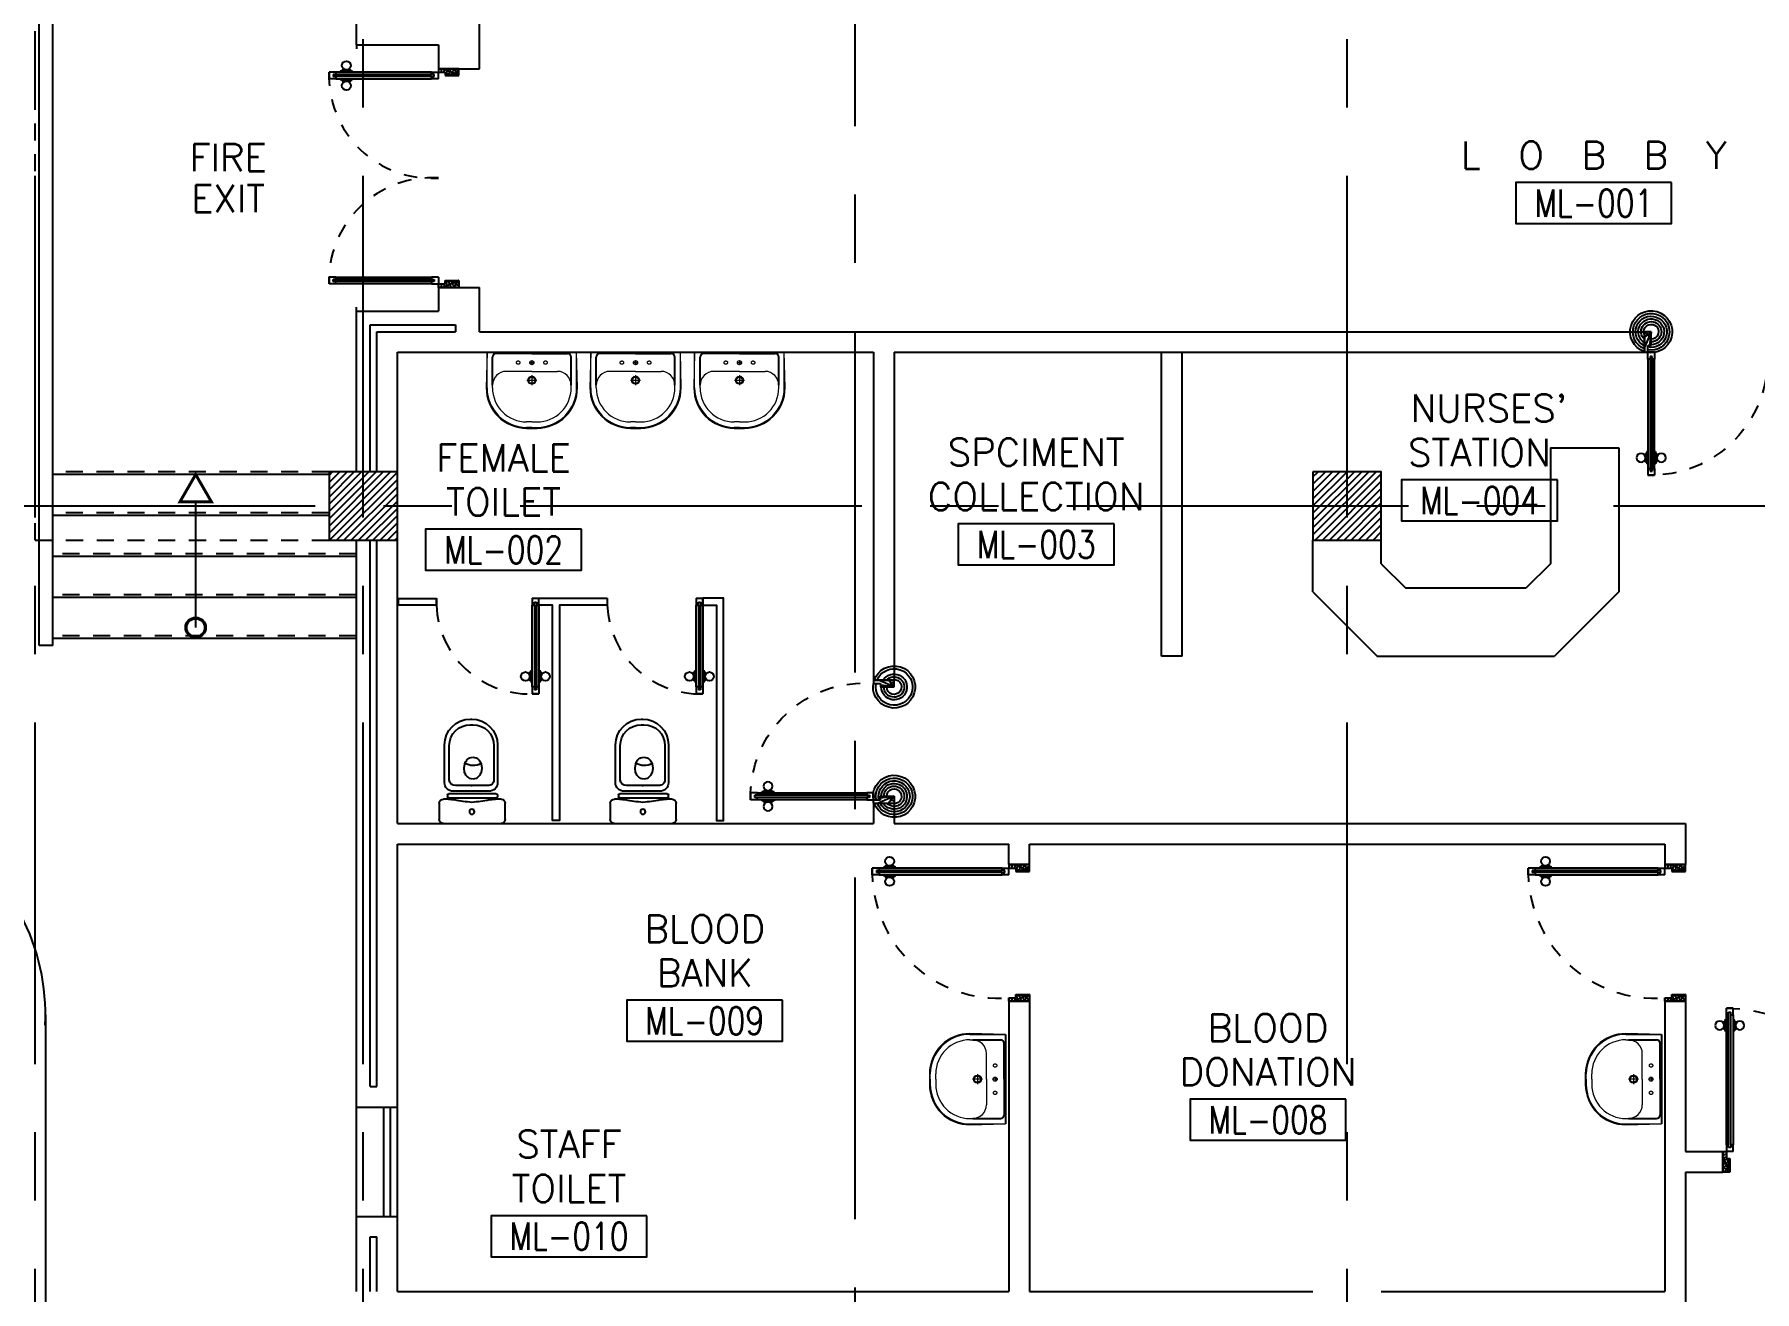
# Model space of a CAD drawing. Extents: x 417820 to 418048, y 43448 to 43539.
# Drawn here: x 417829.05 to 417841.64, y 43498.34 to 43507.55 of the extents above; entities that cross this region are included whole.
import ezdxf
from ezdxf.enums import TextEntityAlignment as Align

# ---------------------------------------------------------------- set-up
doc = ezdxf.new("R2010")
doc.units = 0
doc.header["$MEASUREMENT"] = 0
doc.header["$PDMODE"] = 3
doc.header["$PDSIZE"] = 0.1
for name, pattern in [('CENTERX2', [4, 2.5, -0.5, 0.5, -0.5]), ('DASHED', [0.75, 0.5, -0.25]), ('HIDDEN', [0.375, 0.25, -0.125]), ('HIDDEN2', [0.1875, 0.125, -0.0625])]:
    doc.linetypes.add(name, pattern=pattern)
doc.layers.get('0').update_dxf_attribs({"color": 11, "linetype": 'CONTINUOUS'})
doc.layers.get('DEFPOINTS').update_dxf_attribs({"color": 11, "linetype": 'CONTINUOUS'})
for name, color, linetype in [('A-JEERI', 11, 'CONTINUOUS'), ('AX-DIM', 11, 'CONTINUOUS'), ('AXES', 11, 'CENTERX2'), ('CANOPY-LN', 11, 'CONTINUOUS'), ('COL', 11, 'CONTINUOUS'), ('COUNTER', 11, 'CONTINUOUS'), ('DOOR', 11, 'CONTINUOUS'), ('FIX', 11, 'CONTINUOUS'), ('Handrail', 11, 'CONTINUOUS'), ('HAT', 11, 'CONTINUOUS'), ('INSUL', 11, 'CONTINUOUS'), ('PART', 11, 'CONTINUOUS'), ('RM-BOX', 11, 'CONTINUOUS'), ('RM-NAME', 11, 'CONTINUOUS'), ('RM-NO', 11, 'CONTINUOUS'), ('STR', 11, 'CONTINUOUS'), ('SUNI-FUR', 11, 'CONTINUOUS'), ('WALL', 11, 'CONTINUOUS'), ('WIN', 11, 'CONTINUOUS')]:
    doc.layers.add(name, color=color, linetype=linetype)
doc.styles.add('ROMANS', font='ROMANS.shx', dxfattribs={"width": 0.6})
doc.dimstyles.new('STANDARD in', dxfattribs={"dimtxt": 0.2, "dimasz": 0.1, "dimexe": 0.07, "dimexo": 0.05, "dimgap": 0.1, "dimtad": 1, "dimdec": 0, "dimlfac": 1000, "dimzin": 0, "dimdsep": 46, "dimtxsty": 'ROMANS', "dimblk": 'ARCHTICK', "dimcen": 0.05, "dimdle": 0.05, "dimclrd": 7, "dimclre": 7, "dimclrt": 2, "dimadec": 0, "dimazin": 0, "dimtfac": 1, "dimtdec": 0, "dimtmove": 2, "dimatfit": 3, "dimldrblk": 'ARCHTICK', "dimfxl": 0, "dimtolj": 1, "dimtzin": 0, "dimarcsym": 0})

# ---------------------------------------------------------------- blocks, each defined once
blk = doc.blocks.new('_ARCHTICK')
at = {"color": 0, "linetype": 'ByBlock', "const_width": 0.15}
blk.add_lwpolyline([(-0.5, -0.5), (0.5, 0.5)], dxfattribs=at)
blk = doc.blocks.new('*D189')
at = {"layer": 'AX-DIM', "color": 7, "lineweight": -2}
for p, q in [((417821.305, 43466.574), (417821.305, 43525.994)), ((417831.157, 43525.944), (417821.235, 43525.944)), ((417831.157, 43466.624), (417821.235, 43466.624))]:
    blk.add_line(p, q, dxfattribs=at)
at = {"layer": 'DEFPOINTS', "color": 0}
for p in [(417821.305, 43525.944), (417831.207, 43525.944), (417831.207, 43466.624)]:
    blk.add_point(p, dxfattribs=at)
at = {"layer": 'AX-DIM', "color": 7, "lineweight": -2, "xscale": 0.1, "yscale": 0.1, "zscale": 0.1}
for p, rotation in [((417821.305, 43525.944), 90), ((417821.305, 43466.624), 270)]:
    blk.add_blockref('_ARCHTICK', p, dxfattribs=dict(at, rotation=rotation))
at = {"layer": 'AX-DIM', "color": 2, "insert": (417821.105, 43496.284), "char_height": 0.2, "attachment_point": 5, "rotation": 90, "style": 'ROMANS'}
blk.add_mtext('\\A1;59320', dxfattribs=at)
blk = doc.blocks.new('DOOR90')
at = {"layer": 'DOOR', "color": 7, "linetype": 'ByBlock'}
for p, q in [((-150, 0), (0, 0)), ((-150, 0), (-150, -25)), ((0, -50), (-114, 0)), ((0, -50), (-40, 0)), ((0, -50), (0, 0)), ((-1000, -25), (-1050, -25)), ((-1050, -75), (-1050, -25)), ((-1050, -25), (-1050, -75)), ((-1000, -75), (-1050, -75)), ((-1000, -42), (-1020, -42)), ((-1020, -42), (-1020, -58)), ((-1000, -58), (-1020, -58)), ((-1000, -25), (-1000, -42)), ((-1000, -58), (-1000, -75)), ((-878, -18), (-968, -18)), ((-968, -25), (-968, -18)), ((-968, -75), (-968, -82)), ((-878, -82), (-968, -82)), ((-955, -9), (-890, -9)), ((-955, -18), (-955, -9)), ((-955, -18), (-890, -18)), ((-955, -82), (-890, -82)), ((-955, -82), (-955, -91)), ((-955, -91), (-890, -91)), ((-890, -18), (-890, -9)), ((-890, -82), (-890, -91)), ((-878, -25), (-878, -18)), ((-878, -75), (-878, -82)), ((-200, -25), (-150, -25)), ((-200, -42), (-200, -25)), ((-180, -42), (-200, -42)), ((-200, -58), (-180, -58)), ((-200, -75), (-200, -58)), ((-150, -75), (-200, -75)), ((-180, -58), (-180, -42)), ((-150, -25), (-100, -25)), ((-150, -75), (-150, -25)), ((-100, -25), (-100, -50)), ((0, -50), (-100, -37)), ((-100, -50), (0, -50)), ((-150, -875), (-100, -875)), ((-150, -900), (-150, -875)), ((0, -850), (-114, -900)), ((-100, -875), (-100, -850)), ((0, -850), (-100, -863)), ((-100, -850), (0, -850)), ((0, -850), (-40, -900)), ((0, -850), (0, -900)), ((-150, -900), (0, -900)), ((0, -900), (-150, -900))]:
    blk.add_line(p, q, dxfattribs=at)
at = {"layer": 'DOOR', "linetype": 'ByBlock'}
for p, q in [((-200, -25), (-1000, -25)), ((-200, -42), (-1000, -42)), ((-200, -58), (-1000, -58)), ((-1000, -75), (-200, -75))]:
    blk.add_line(p, q, dxfattribs=at)
at = {"layer": 'DOOR', "color": 7, "linetype": 'ByBlock'}
for centre in [(-923, 24), (-923, -124)]:
    blk.add_circle(centre, 32.4, dxfattribs=at)
for centre, radius, start, end in [((0, -50), 154, 161.1053, 166.2858), ((0, -50), 94.4, 148.0182, 180), ((0, -50), 134, 158.1598, 169.28), ((0, -50), 114, 154.0838, 167.3774), ((0, -50), 74.4, 137.7764, 180), ((0, -50), 54.4, 113.2074, 180), ((0, -50), 34.4, 90, 180), ((0, -50), 14.4, 90, 180), ((0, -850), 134, 190.72, 201.8402), ((0, -850), 94.4, 180, 211.9818), ((0, -850), 74.4, 180, 222.2236), ((0, -850), 54.4, 180, 246.7926), ((0, -850), 34.4, 180, 270), ((0, -850), 14.4, 180, 270), ((0, -850), 154, 193.7142, 198.8947)]:
    blk.add_arc(centre, radius, start, end, dxfattribs=at)
at = {"layer": 'DOOR', "linetype": 'HIDDEN', "ltscale": 0.5}
blk.add_arc((-222, -50), 828, 178.2701, 275.003, dxfattribs=at)
blk = doc.blocks.new('RM1')
at = {"layer": 'RM-BOX'}
blk.add_lwpolyline([(570, -200), (-570, -200), (-570, -500), (570, -500)], close=True, dxfattribs=at)
at = {"layer": 'RM-NAME', "style": 'ROMANS'}
for tag, p in [('ROOMNAME1', (0, 324)), ('ROOMNAME2', (0, 0))]:
    blk.add_attdef(tag, text='', height=200, dxfattribs=at).set_placement(p, align=Align.MIDDLE)
at = {"layer": 'RM-NO', "style": 'ROMANS', "width": 0.8}
blk.add_attdef('ROOMNO', text='', height=200, dxfattribs=at).set_placement((0, -350), align=Align.MIDDLE)
blk = doc.blocks.new('*X102')
at = {"color": 0}
for p, q in [((24139, 47951), (24589, 48401)), ((24139, 48004), (24536, 48401)), ((24139, 48057), (24483, 48401)), ((24139, 48110), (24430, 48401)), ((24139, 48163), (24377, 48401)), ((24139, 48216), (24324, 48401)), ((24139, 48269), (24271, 48401)), ((24139, 48322), (24218, 48401)), ((24139, 48375), (24165, 48401)), ((24142, 47901), (24639, 48398)), ((24195, 47901), (24639, 48345)), ((24248, 47901), (24639, 48292)), ((24301, 47901), (24639, 48239)), ((24354, 47901), (24639, 48186)), ((24407, 47901), (24639, 48133)), ((24460, 47901), (24639, 48080)), ((24513, 47901), (24639, 48027)), ((24566, 47901), (24639, 47974)), ((24620, 47901), (24639, 47921))]:
    blk.add_line(p, q, dxfattribs=at)
blk = doc.blocks.new('COL50')
at = {"layer": 'COL'}
blk.add_lwpolyline([(-250, 250), (-250, -250), (250, -250), (250, 250)], close=True, dxfattribs=at)
blk = doc.blocks.new('A$C5C1537D1')
at = {"layer": 'DOOR', "color": 0, "linetype": 'ByBlock'}
for p, q in [((25, 900), (25, 950)), ((75, 950), (25, 950)), ((25, 950), (75, 950)), ((25, 900), (42, 900)), ((42, 900), (42, 920)), ((42, 920), (58, 920)), ((58, 900), (58, 920)), ((58, 900), (75, 900)), ((75, 900), (75, 950)), ((1525, 900), (1525, 950)), ((1525, 950), (1575, 950)), ((1575, 950), (1525, 950)), ((1542, 900), (1525, 900)), ((1542, 900), (1542, 920)), ((1558, 920), (1542, 920)), ((1558, 900), (1558, 920)), ((1575, 900), (1558, 900)), ((1575, 900), (1575, 950)), ((1509, 855), (1509, 790)), ((1518, 855), (1509, 855)), ((1518, 790), (1509, 790)), ((1518, 778), (1518, 868)), ((1525, 868), (1518, 868)), ((1518, 855), (1518, 790)), ((1525, 778), (1518, 778)), ((1575, 868), (1582, 868)), ((1575, 778), (1582, 778)), ((1582, 778), (1582, 868)), ((1582, 855), (1582, 790)), ((1582, 855), (1591, 855)), ((1582, 790), (1591, 790)), ((1591, 855), (1591, 790)), ((0, 150), (25, 150)), ((0, 0), (0, 150)), ((25, 200), (25, 150)), ((42, 200), (25, 200)), ((25, 150), (25, 100)), ((75, 150), (25, 150)), ((42, 180), (42, 200)), ((58, 180), (42, 180)), ((58, 200), (58, 180)), ((75, 200), (58, 200)), ((75, 150), (75, 200)), ((1525, 150), (1525, 200)), ((1525, 200), (1542, 200)), ((1525, 150), (1575, 150)), ((1542, 200), (1542, 180)), ((1542, 180), (1558, 180)), ((1558, 180), (1558, 200)), ((1558, 200), (1575, 200)), ((1575, 200), (1575, 150)), ((1575, 150), (1575, 100)), ((1600, 150), (1575, 150)), ((1600, 0), (1600, 150)), ((50, 0), (0, 0)), ((25, 100), (50, 100)), ((50, 100), (50, 0)), ((1575, 100), (1550, 100)), ((1550, 100), (1550, 0)), ((1550, 0), (1600, 0))]:
    blk.add_line(p, q, dxfattribs=at)
at = {"layer": 'DOOR', "linetype": 'ByBlock'}
for p, q in [((25, 200), (25, 900)), ((42, 200), (42, 900)), ((58, 200), (58, 900)), ((75, 900), (75, 200)), ((1525, 900), (1525, 200)), ((1542, 200), (1542, 900)), ((1558, 200), (1558, 900)), ((1575, 200), (1575, 900))]:
    blk.add_line(p, q, dxfattribs=at)
at = {"layer": 'DOOR', "color": 9, "linetype": 'ByBlock'}
for p, q in [((50, 0), (0, 114)), ((50, 0), (0, 40)), ((50, 0), (37, 100)), ((1550, 0), (1600, 114)), ((1550, 0), (1563, 100)), ((1550, 0), (1600, 40))]:
    blk.add_line(p, q, dxfattribs=at)
at = {"layer": 'DOOR', "color": 0, "linetype": 'ByBlock'}
for centre in [(1476, 823), (1624, 823)]:
    blk.add_circle(centre, 32.4, dxfattribs=at)
at = {"layer": 'DOOR', "linetype": 'HIDDEN', "ltscale": 0.5}
for centre, start, end in [((50, 199), 356.2751, 91.9062), ((1550, 199), 88.0938, 183.7249)]:
    blk.add_arc(centre, 752, start, end, dxfattribs=at)
at = {"layer": 'DOOR', "color": 9, "linetype": 'ByBlock'}
for centre, radius, start, end in [((50, 0), 154, 103.7142, 108.8947), ((50, 0), 134, 100.72, 111.8402), ((1550, 0), 134, 68.1598, 79.28), ((1550, 0), 154, 71.1053, 76.2858), ((50, 0), 114, 102.6226, 115.9162), ((50, 0), 94.4, 90, 121.9818), ((50, 0), 74.4, 90, 132.2236), ((50, 0), 54.4, 90, 156.7926), ((50, 0), 34.4, 90, 180), ((50, 0), 14.4, 90, 180), ((1550, 0), 94.4, 58.0182, 90), ((1550, 0), 74.4, 47.7764, 90), ((1550, 0), 54.4, 23.2074, 90), ((1550, 0), 34.4, 0, 90), ((1550, 0), 14.4, 0, 90), ((1550, 0), 114, 64.0838, 77.3774)]:
    blk.add_arc(centre, radius, start, end, dxfattribs=at)
at = {"layer": 'WALL', "linetype": 'ByBlock'}
for p, q in [((0, 150), (0, 0)), ((1600, 150), (1600, 0))]:
    blk.add_line(p, q, dxfattribs=at)
blk = doc.blocks.new('LAV-003')
at = {"layer": 'FIX', "linetype": 'ByBlock'}
blk.add_line((-328, -25), (328, -25), dxfattribs=at)
at = {"layer": 'FIX', "linetype": 'Continuous', "lineweight": 20}
for p, q in [((-328, -285), (-328, -25)), ((328, -285), (328, -25)), ((0, -165), (-187, -165)), ((0, -165), (187, -165)), ((-288, -285), (-288, -265)), ((287, -285), (287, -265)), ((0, -535), (-38, -535)), ((0, -575), (-38, -575)), ((0, -535), (38, -535)), ((0, -575), (38, -575))]:
    blk.add_line(p, q, dxfattribs=at)
at = {"layer": 'FIX', "linetype": 'ByBlock', "ltscale": 0.3}
for p, q in [((-288, -265), (-288, -60)), ((0, -35), (-262, -35)), ((0, -35), (262, -35)), ((287, -265), (287, -60))]:
    blk.add_line(p, q, dxfattribs=at)
at = {"layer": 'FIX', "lineweight": 20}
for p, q in [((-16, -101), (15, -101)), ((0, -85), (0, -116))]:
    blk.add_line(p, q, dxfattribs=at)
at = {"layer": 'FIX', "linetype": 'DASHED', "lineweight": 20, "ltscale": 0.04}
for p, q in [((-36, -230), (37, -230)), ((0, -194), (0, -266))]:
    blk.add_line(p, q, dxfattribs=at)
at = {"layer": 'FIX', "linetype": 'Continuous', "lineweight": 20}
blk.add_lwpolyline([(295, -25), (0, -25), (-328, -25), (-334, -285, 0.414214), (-38, -582), (0, -582), (38, -582, 0.414214), (334, -285), (328, -25), (0, -25)], format="xyb", dxfattribs=at)
at = {"layer": 'FIX', "linetype": 'HIDDEN', "lineweight": 20, "ltscale": 0.05}
for centre in [(-100, -101), (100, -101)]:
    blk.add_circle(centre, 12.4, dxfattribs=at)
at = {"layer": 'FIX', "lineweight": 20}
for centre, radius in [((0, -101), 15.5), ((0, -230), 29.5), ((0, -230), 22.5)]:
    blk.add_circle(centre, radius, dxfattribs=at)
at = {"layer": 'FIX', "linetype": 'ByBlock', "ltscale": 0.3}
for centre, start, end in [((-262, -60), 90, 180), ((262, -60), 0, 90)]:
    blk.add_arc(centre, 25, start, end, dxfattribs=at)
at = {"layer": 'FIX', "linetype": 'Continuous', "lineweight": 20}
for centre, radius, start, end in [((-187, -265), 100, 90, 180), ((187, -265), 100, 0, 90), ((-38, -285), 290, 180, 270), ((-38, -285), 250, 180, 270), ((38, -285), 290, 270, 0), ((38, -285), 250, 270, 0)]:
    blk.add_arc(centre, radius, start, end, dxfattribs=at)
blk = doc.blocks.new('*X103')
at = {"color": 0}
for p, q in [((31339, 47939), (31802, 48401)), ((31339, 47992), (31749, 48401)), ((31339, 48045), (31696, 48401)), ((31339, 48098), (31643, 48401)), ((31339, 48151), (31590, 48401)), ((31339, 48204), (31537, 48401)), ((31339, 48257), (31483, 48401)), ((31339, 48310), (31430, 48401)), ((31339, 48363), (31377, 48401)), ((31355, 47901), (31839, 48386)), ((31408, 47901), (31839, 48332)), ((31461, 47901), (31839, 48279)), ((31514, 47901), (31839, 48226)), ((31567, 47901), (31839, 48173)), ((31620, 47901), (31839, 48120)), ((31673, 47901), (31839, 48067)), ((31726, 47901), (31839, 48014)), ((31779, 47901), (31839, 47961)), ((31832, 47901), (31839, 47908))]:
    blk.add_line(p, q, dxfattribs=at)
blk = doc.blocks.new('A$C272A55A0')
at = {"layer": 'DOOR', "color": 0, "linetype": 'ByBlock'}
for p, q in [((0, 900), (0, 1050)), ((50, 1050), (0, 1050)), ((50, 950), (50, 1050)), ((1750, 950), (1750, 1050)), ((1750, 1050), (1800, 1050)), ((1800, 1050), (1800, 900)), ((0, 900), (25, 900)), ((25, 950), (50, 950)), ((25, 900), (25, 950)), ((75, 900), (25, 900)), ((25, 850), (25, 900)), ((75, 900), (75, 850)), ((1725, 900), (1775, 900)), ((1725, 900), (1725, 850)), ((1775, 950), (1750, 950)), ((1775, 900), (1775, 950)), ((1800, 900), (1775, 900)), ((1775, 850), (1775, 900)), ((42, 850), (25, 850)), ((58, 870), (42, 870)), ((42, 870), (42, 850)), ((58, 850), (58, 870)), ((75, 850), (58, 850)), ((1725, 850), (1742, 850)), ((1742, 870), (1758, 870)), ((1742, 850), (1742, 870)), ((1758, 870), (1758, 850)), ((1758, 850), (1775, 850)), ((1718, 160), (1709, 160)), ((1709, 95), (1709, 160)), ((1725, 173), (1718, 173)), ((1718, 173), (1718, 83)), ((1718, 95), (1718, 160)), ((1775, 173), (1782, 173)), ((1782, 173), (1782, 83)), ((1782, 160), (1791, 160)), ((1782, 95), (1782, 160)), ((1791, 95), (1791, 160)), ((25, 50), (42, 50)), ((25, 50), (25, 0)), ((25, 0), (75, 0)), ((75, 0), (25, 0)), ((42, 50), (42, 30)), ((42, 30), (58, 30)), ((58, 50), (75, 50)), ((58, 50), (58, 30)), ((75, 50), (75, 0)), ((1718, 95), (1709, 95)), ((1725, 83), (1718, 83)), ((1742, 50), (1725, 50)), ((1725, 50), (1725, 0)), ((1775, 0), (1725, 0)), ((1725, 0), (1775, 0)), ((1742, 50), (1742, 30)), ((1758, 30), (1742, 30)), ((1775, 50), (1758, 50)), ((1758, 50), (1758, 30)), ((1775, 83), (1782, 83)), ((1775, 50), (1775, 0)), ((1782, 95), (1791, 95))]:
    blk.add_line(p, q, dxfattribs=at)
at = {"layer": 'DOOR', "color": 9, "linetype": 'ByBlock'}
for p, q in [((50, 1050), (0, 1010)), ((50, 1050), (0, 937)), ((50, 1050), (37, 950)), ((1750, 1050), (1800, 1010)), ((1750, 1050), (1800, 937)), ((1750, 1050), (1763, 950))]:
    blk.add_line(p, q, dxfattribs=at)
at = {"layer": 'DOOR', "linetype": 'ByBlock'}
for p, q in [((25, 850), (25, 50)), ((42, 850), (42, 50)), ((58, 850), (58, 50)), ((75, 50), (75, 850)), ((1725, 50), (1725, 850)), ((1742, 850), (1742, 50)), ((1758, 850), (1758, 50)), ((1775, 850), (1775, 50))]:
    blk.add_line(p, q, dxfattribs=at)
at = {"layer": 'DOOR', "color": 0, "linetype": 'ByBlock'}
for centre in [(1676, 128), (1824, 128)]:
    blk.add_circle(centre, 32.4, dxfattribs=at)
at = {"layer": 'DOOR', "color": 9, "linetype": 'ByBlock'}
for centre, radius, start, end in [((50, 1050), 54.4, 203.2074, 270), ((50, 1050), 34.4, 180, 270), ((50, 1050), 14.4, 180, 270), ((1750, 1050), 14.4, 270, 0), ((1750, 1050), 34.4, 270, 0), ((1750, 1050), 54.4, 270, 336.7926), ((50, 1050), 74.4, 227.7764, 270), ((50, 1050), 94.4, 238.0182, 270), ((50, 1050), 114, 244.0838, 257.3774), ((50, 1050), 134, 248.1598, 259.28), ((50, 1050), 154, 251.1053, 256.2858), ((1750, 1050), 74.4, 270, 312.2236), ((1750, 1050), 94.4, 270, 301.9818), ((1750, 1050), 114, 282.6226, 295.9162), ((1750, 1050), 134, 280.72, 291.8402), ((1750, 1050), 154, 283.7142, 288.8947)]:
    blk.add_arc(centre, radius, start, end, dxfattribs=at)
at = {"layer": 'DOOR', "linetype": 'HIDDEN', "ltscale": 0.5}
for centre, start, end in [((50, 851), 268.3174, 3.2965), ((1750, 851), 176.7035, 271.6826)]:
    blk.add_arc(centre, 851, start, end, dxfattribs=at)
at = {"layer": 'WALL', "linetype": 'ByBlock'}
blk.add_line((1800, 900), (1800, 1050), dxfattribs=at)
blk = doc.blocks.new('DOOR110')
at = {"layer": 'DOOR', "color": 7, "linetype": 'ByBlock'}
for p, q in [((-150, 0), (-150, -25)), ((-150, 0), (0, 0)), ((0, -50), (-114, 0)), ((0, -50), (-40, 0)), ((0, -50), (0, 0)), ((-1200, -25), (-1200, -75)), ((-1200, -75), (-1200, -25)), ((-1150, -25), (-1200, -25)), ((-1150, -75), (-1200, -75)), ((-1170, -42), (-1170, -58)), ((-1150, -42), (-1170, -42)), ((-1150, -58), (-1170, -58)), ((-1150, -25), (-1150, -42)), ((-1150, -58), (-1150, -75)), ((-1118, -25), (-1118, -18)), ((-1028, -18), (-1118, -18)), ((-1118, -75), (-1118, -82)), ((-1028, -82), (-1118, -82)), ((-1105, -18), (-1105, -9)), ((-1105, -9), (-1040, -9)), ((-1105, -18), (-1040, -18)), ((-1105, -82), (-1105, -91)), ((-1105, -82), (-1040, -82)), ((-1105, -91), (-1040, -91)), ((-1040, -18), (-1040, -9)), ((-1040, -82), (-1040, -91)), ((-1028, -25), (-1028, -18)), ((-1028, -75), (-1028, -82)), ((-200, -42), (-200, -25)), ((-200, -25), (-150, -25)), ((-180, -42), (-200, -42)), ((-200, -75), (-200, -58)), ((-200, -58), (-180, -58)), ((-150, -75), (-200, -75)), ((-180, -58), (-180, -42)), ((-150, -75), (-150, -25)), ((-150, -25), (-100, -25)), ((-100, -25), (-100, -50)), ((0, -50), (-100, -37)), ((-100, -50), (0, -50)), ((-150, -1075), (-100, -1075)), ((-150, -1100), (-150, -1075)), ((-150, -1100), (0, -1100)), ((0, -1100), (-150, -1100)), ((0, -1050), (-114, -1100)), ((-100, -1075), (-100, -1050)), ((0, -1050), (-100, -1063)), ((-100, -1050), (0, -1050)), ((0, -1050), (-40, -1100)), ((0, -1050), (0, -1100))]:
    blk.add_line(p, q, dxfattribs=at)
at = {"layer": 'DOOR', "linetype": 'ByBlock'}
for p, q in [((-200, -25), (-1150, -25)), ((-200, -42), (-1150, -42)), ((-200, -58), (-1150, -58)), ((-1150, -75), (-200, -75))]:
    blk.add_line(p, q, dxfattribs=at)
at = {"layer": 'DOOR', "color": 7, "linetype": 'ByBlock'}
for centre in [(-1073, 24), (-1073, -124)]:
    blk.add_circle(centre, 32.4, dxfattribs=at)
for centre, radius, start, end in [((0, -50), 154, 161.1053, 166.2858), ((0, -50), 94.4, 148.0182, 180), ((0, -50), 134, 158.1598, 169.28), ((0, -50), 114, 154.0838, 167.3774), ((0, -50), 74.4, 137.7764, 180), ((0, -50), 54.4, 113.2074, 180), ((0, -50), 34.4, 90, 180), ((0, -50), 14.4, 90, 180), ((0, -1050), 154, 193.7142, 198.8947), ((0, -1050), 134, 190.72, 201.8402), ((0, -1050), 94.4, 180, 211.9818), ((0, -1050), 74.4, 180, 222.2236), ((0, -1050), 54.4, 180, 246.7926), ((0, -1050), 34.4, 180, 270), ((0, -1050), 14.4, 180, 270)]:
    blk.add_arc(centre, radius, start, end, dxfattribs=at)
at = {"layer": 'DOOR', "linetype": 'HIDDEN', "ltscale": 0.5}
blk.add_arc((-150, -25), 1050, 180, 270, dxfattribs=at)
blk = doc.blocks.new('2')
at = {"layer": 'SUNI-FUR', "linetype": 'Continuous'}
for p, q in [((0.014, 0.765), (0.004, 0.765)), ((0.016, 0.724), (-0.003, 0.724)), ((-0.185, 0.576), (-0.185, 0.3)), ((-0.159, 0.57), (-0.159, 0.32)), ((0.168, 0.32), (0.168, 0.57)), ((0.203, 0.3), (0.203, 0.576)), ((-0.065, 0.438), (-0.07, 0.406)), ((-0.07, 0.406), (-0.065, 0.375)), ((-0.005, 0.487), (-0.029, 0.481)), ((0.019, 0.481), (-0.005, 0.487)), ((0.06, 0.406), (0.055, 0.438)), ((0.057, 0.377), (0.06, 0.406)), ((-0.113, 0.279), (0.008, 0.279)), ((-0.029, 0.331), (-0.005, 0.326)), ((-0.005, 0.326), (0.019, 0.331)), ((0.001, 0.279), (0.123, 0.279)), ((0.008, 0.279), (0.001, 0.279)), ((-0.241, 0.03), (-0.241, 0.15)), ((-0.211, 0.18), (-0.17, 0.18)), ((-0.186, 0.199), (-0.186, 0.208)), ((-0.176, 0.218), (0.172, 0.218)), ((0.172, 0.189), (-0.176, 0.189)), ((-0.122, 0.237), (0.009, 0.237)), ((0.009, 0.237), (0.14, 0.237)), ((0.174, 0.18), (0.211, 0.18)), ((0.174, 0.18), (0.174, 0.18)), ((0.182, 0.208), (0.182, 0.199)), ((0.241, 0.15), (0.241, 0.03)), ((0.211, 0), (-0.211, 0))]:
    blk.add_line(p, q, dxfattribs=at)
blk.add_circle((0.002, 0.087), 0.0184, dxfattribs=at)
for centre, radius, start, end in [((0.004, 0.576), 0.189, 90, 180), ((0.014, 0.576), 0.189, 0, 90), ((-0.005, 0.57), 0.154, 90, 180), ((0.014, 0.57), 0.154, 0, 90), ((0.013, 0.412), 0.082, 141.0758, 161.504), ((-0.007, 0.537), 0.112, 239.4234, 302.9162), ((0.002, 0.421), 0.0682, 117.1532, 141.0758), ((-0.012, 0.421), 0.0682, 38.9242, 62.8468), ((-0.023, 0.412), 0.082, 18.496, 38.9242), ((-0.122, 0.3), 0.063, 180, 270), ((-0.116, 0.322), 0.0432, 183.5129, 273.5129), ((0.013, 0.401), 0.082, 198.496, 218.9242), ((0.002, 0.392), 0.0682, 218.9242, 242.8468), ((-0.012, 0.392), 0.0682, 297.1532, 321.0758), ((-0.029, 0.406), 0.0901, 321.0758, 341.504), ((0.125, 0.322), 0.0432, 266.4871, 356.4871), ((0.14, 0.3), 0.063, 270, 0), ((-0.211, 0.15), 0.03, 90, 180), ((-0.176, 0.208), 0.01, 90, 180), ((-0.176, 0.199), 0.01, 180, 270), ((-0.201, -0.252), 0.433, 79.7535, 85.8109), ((0.075, 1.126), 0.973, 258.1938, 265.7347), ((-0.07, 1.126), 0.973, 274.2653, 281.8062), ((0.206, -0.252), 0.433, 94.1891, 100.2465), ((0.172, 0.208), 0.01, 0, 90), ((0.172, 0.199), 0.01, 270, 0), ((0.211, 0.15), 0.03, 0, 90), ((-0.211, 0.03), 0.03, 180, 270), ((0.211, 0.03), 0.03, 270, 0)]:
    blk.add_arc(centre, radius, start, end, dxfattribs=at)
blk = doc.blocks.new('A$C24ED45A6')
at = {"layer": 'DOOR', "color": 0, "linetype": 'ByBlock'}
for p, q in [((925, 1100), (925, 1150)), ((925, 1150), (975, 1150)), ((975, 1150), (925, 1150)), ((975, 1100), (975, 1150)), ((909, 1055), (909, 990)), ((918, 1055), (909, 1055)), ((918, 978), (918, 1068)), ((925, 1068), (918, 1068)), ((918, 1055), (918, 990)), ((942, 1100), (925, 1100)), ((942, 1100), (942, 1120)), ((958, 1120), (942, 1120)), ((958, 1100), (958, 1120)), ((975, 1100), (958, 1100)), ((975, 1068), (982, 1068)), ((982, 978), (982, 1068)), ((982, 1055), (982, 990)), ((982, 1055), (991, 1055)), ((991, 1055), (991, 990)), ((918, 990), (909, 990)), ((925, 978), (918, 978)), ((975, 978), (982, 978)), ((982, 990), (991, 990)), ((0, 0), (0, 150)), ((0, 150), (25, 150)), ((25, 150), (25, 100)), ((925, 150), (925, 200)), ((925, 200), (942, 200)), ((925, 150), (975, 150)), ((942, 200), (942, 180)), ((942, 180), (958, 180)), ((958, 180), (958, 200)), ((958, 200), (975, 200)), ((975, 200), (975, 150)), ((1000, 150), (975, 150)), ((975, 150), (975, 100)), ((1000, 150), (1000, 0)), ((50, 0), (0, 0)), ((25, 100), (50, 100)), ((50, 100), (50, 0)), ((975, 100), (950, 100)), ((950, 100), (950, 0)), ((950, 0), (1000, 0))]:
    blk.add_line(p, q, dxfattribs=at)
at = {"layer": 'DOOR', "linetype": 'ByBlock'}
for p, q in [((925, 1100), (925, 200)), ((942, 200), (942, 1100)), ((958, 200), (958, 1100)), ((975, 200), (975, 1100))]:
    blk.add_line(p, q, dxfattribs=at)
at = {"layer": 'DOOR', "color": 9, "linetype": 'ByBlock'}
for p, q in [((50, 0), (0, 114)), ((50, 0), (0, 40)), ((50, 0), (37, 100)), ((950, 0), (1000, 114)), ((950, 0), (963, 100)), ((950, 0), (1000, 40))]:
    blk.add_line(p, q, dxfattribs=at)
at = {"layer": 'DOOR', "color": 0, "linetype": 'ByBlock'}
for centre in [(876, 1023), (1024, 1023)]:
    blk.add_circle(centre, 32.4, dxfattribs=at)
at = {"layer": 'DOOR', "linetype": 'HIDDEN', "ltscale": 0.5}
blk.add_arc((950, 222), 928, 88.456, 184.4816, dxfattribs=at)
at = {"layer": 'DOOR', "color": 9, "linetype": 'ByBlock'}
for centre, radius, start, end in [((50, 0), 154, 103.7142, 108.8947), ((50, 0), 134, 100.72, 111.8402), ((950, 0), 134, 68.1598, 79.28), ((950, 0), 154, 71.1053, 76.2858), ((50, 0), 114, 102.6226, 115.9162), ((50, 0), 94.4, 90, 121.9818), ((50, 0), 74.4, 90, 132.2236), ((50, 0), 54.4, 90, 156.7926), ((50, 0), 34.4, 90, 180), ((50, 0), 14.4, 90, 180), ((950, 0), 94.4, 58.0182, 90), ((950, 0), 74.4, 47.7764, 90), ((950, 0), 54.4, 23.2074, 90), ((950, 0), 34.4, 0, 90), ((950, 0), 14.4, 0, 90), ((950, 0), 114, 64.0838, 77.3774)]:
    blk.add_arc(centre, radius, start, end, dxfattribs=at)
at = {"layer": 'WALL'}
blk.add_line((1000, 0), (1000, 150), dxfattribs=at)

msp = doc.modelspace()

# ---------------------------------------------------------------- linework, layer by layer
at = {"layer": 'AXES'}
for p, q in [((417829.0566, 43460.01), (417829.0566, 43538.4875)), ((417831.4566, 43460.01), (417831.4566, 43538.4875)), ((417838.6566, 43460.01), (417838.6566, 43538.4875)), ((417835.0566, 43466.8743), (417835.0566, 43525.6943)), ((417820.6052, 43504.0943), (417889.6966, 43504.0943))]:
    msp.add_line(p, q, dxfattribs=at)
at = {"layer": 'CANOPY-LN', "linetype": 'HIDDEN2'}
for q in [(417829.0566, 43511.5443), (417831.2066, 43503.8443)]:
    msp.add_line((417829.0566, 43503.8443), q, dxfattribs=at)
at = {"layer": 'COUNTER'}
for p, q in [((417840.1451, 43504.5193), (417840.6451, 43504.5193)), ((417840.1451, 43504.5193), (417840.1451, 43503.6718)), ((417840.6451, 43504.5193), (417840.6451, 43503.4647)), ((417838.4066, 43503.4647), (417838.4066, 43503.8443)), ((417838.9066, 43503.6718), (417838.9066, 43503.8443)), ((417838.9066, 43503.6718), (417839.0841, 43503.4943)), ((417840.1451, 43503.6718), (417839.9676, 43503.4943)), ((417838.4066, 43503.4647), (417838.877, 43502.9943)), ((417839.0841, 43503.4943), (417839.9676, 43503.4943)), ((417840.6451, 43503.4647), (417840.1747, 43502.9943)), ((417838.877, 43502.9943), (417840.1747, 43502.9943))]:
    msp.add_line(p, q, dxfattribs=at)
at = {"layer": 'DOOR', "linetype": 'ByBlock'}
for p, q in [((417832.6923, 43503.4193), (417832.6923, 43503.3693)), ((417832.6923, 43503.4193), (417832.7423, 43503.4193)), ((417832.6923, 43502.7693), (417832.6923, 43503.3693)), ((417832.6923, 43503.3693), (417832.7093, 43503.3693)), ((417832.7093, 43503.3693), (417832.7093, 43503.3893)), ((417832.7093, 43503.3893), (417832.7253, 43503.3893)), ((417832.7093, 43503.3693), (417832.7093, 43502.7693)), ((417832.7253, 43503.3893), (417832.7253, 43503.3693)), ((417832.7253, 43503.3693), (417832.7253, 43502.7693)), ((417832.7253, 43503.3693), (417832.7423, 43503.3693)), ((417832.7423, 43503.3693), (417832.7423, 43502.7693)), ((417833.8923, 43503.4193), (417833.8923, 43503.3693)), ((417833.8923, 43503.4193), (417833.9423, 43503.4193)), ((417833.8923, 43502.7693), (417833.8923, 43503.3693)), ((417833.8923, 43503.3693), (417833.9093, 43503.3693)), ((417833.9093, 43503.3693), (417833.9093, 43503.3893)), ((417833.9093, 43503.3893), (417833.9253, 43503.3893)), ((417833.9093, 43503.3693), (417833.9093, 43502.7693)), ((417833.9253, 43503.3893), (417833.9253, 43503.3693)), ((417833.9253, 43503.3693), (417833.9253, 43502.7693)), ((417833.9253, 43503.3693), (417833.9423, 43503.3693)), ((417833.9423, 43503.3693), (417833.9423, 43502.7693)), ((417832.6761, 43502.8143), (417832.6761, 43502.8791)), ((417832.6851, 43502.8791), (417832.6761, 43502.8791)), ((417832.6851, 43502.8143), (417832.6761, 43502.8143)), ((417832.6851, 43502.8917), (417832.6851, 43502.8017)), ((417832.6923, 43502.8917), (417832.6851, 43502.8917)), ((417832.6851, 43502.8143), (417832.6851, 43502.8791)), ((417832.7423, 43502.8917), (417832.7495, 43502.8917)), ((417832.7495, 43502.8917), (417832.7495, 43502.8017)), ((417832.7495, 43502.8143), (417832.7495, 43502.8791)), ((417832.7495, 43502.8791), (417832.7585, 43502.8791)), ((417832.7495, 43502.8143), (417832.7585, 43502.8143)), ((417832.7585, 43502.8143), (417832.7585, 43502.8791)), ((417833.8761, 43502.8143), (417833.8761, 43502.8791)), ((417833.8851, 43502.8791), (417833.8761, 43502.8791)), ((417833.8851, 43502.8143), (417833.8761, 43502.8143)), ((417833.8851, 43502.8917), (417833.8851, 43502.8017)), ((417833.8923, 43502.8917), (417833.8851, 43502.8917)), ((417833.8851, 43502.8143), (417833.8851, 43502.8791)), ((417833.9423, 43502.8917), (417833.9495, 43502.8917)), ((417833.9495, 43502.8917), (417833.9495, 43502.8017)), ((417833.9495, 43502.8143), (417833.9495, 43502.8791)), ((417833.9495, 43502.8791), (417833.9585, 43502.8791)), ((417833.9495, 43502.8143), (417833.9585, 43502.8143)), ((417833.9585, 43502.8143), (417833.9585, 43502.8791)), ((417832.6923, 43502.8017), (417832.6851, 43502.8017)), ((417832.6923, 43502.7693), (417832.6923, 43502.7193)), ((417832.7093, 43502.7693), (417832.6923, 43502.7693)), ((417832.6923, 43502.7193), (417832.7423, 43502.7193)), ((417832.7423, 43502.7193), (417832.6923, 43502.7193)), ((417832.7093, 43502.7693), (417832.7093, 43502.7493)), ((417832.7253, 43502.7493), (417832.7093, 43502.7493)), ((417832.7253, 43502.7693), (417832.7253, 43502.7493)), ((417832.7423, 43502.7693), (417832.7253, 43502.7693)), ((417832.7423, 43502.8017), (417832.7495, 43502.8017)), ((417832.7423, 43502.7693), (417832.7423, 43502.7193)), ((417833.8923, 43502.8017), (417833.8851, 43502.8017)), ((417833.8923, 43502.7693), (417833.8923, 43502.7193)), ((417833.9093, 43502.7693), (417833.8923, 43502.7693)), ((417833.8923, 43502.7193), (417833.9423, 43502.7193)), ((417833.9423, 43502.7193), (417833.8923, 43502.7193)), ((417833.9093, 43502.7693), (417833.9093, 43502.7493)), ((417833.9253, 43502.7493), (417833.9093, 43502.7493)), ((417833.9253, 43502.7693), (417833.9253, 43502.7493)), ((417833.9423, 43502.7693), (417833.9253, 43502.7693)), ((417833.9423, 43502.8017), (417833.9495, 43502.8017)), ((417833.9423, 43502.7693), (417833.9423, 43502.7193))]:
    msp.add_line(p, q, dxfattribs=at)
at = {"layer": 'DOOR', "color": 0, "linetype": 'ByBlock'}
for p, q in [((417832.7423, 43503.3693), (417832.7423, 43503.4193)), ((417833.9423, 43503.3693), (417833.9423, 43503.4193))]:
    msp.add_line(p, q, dxfattribs=at)
at = {"layer": 'DOOR', "linetype": 'ByBlock'}
for centre in [(417832.6437, 43502.8467), (417832.7908, 43502.8467), (417833.8437, 43502.8467), (417833.9908, 43502.8467)]:
    msp.add_circle(centre, 0.0324, dxfattribs=at)
at = {"layer": 'DOOR', "linetype": 'HIDDEN', "ltscale": 0.5}
for centre in [(417832.6673, 43503.3943), (417833.9173, 43503.3943)]:
    msp.add_arc(centre, 0.6755, 182.1211, 272.1211, dxfattribs=at)
at = {"layer": 'Handrail'}
for p, q in [((417829.0857, 43507.4693), (417829.0857, 43516.4693)), ((417829.1857, 43507.4693), (417829.1857, 43516.4693)), ((417829.0857, 43503.0736), (417829.0857, 43507.4693)), ((417829.1857, 43503.0736), (417829.1857, 43507.4693)), ((417829.1857, 43503.0736), (417829.0857, 43503.0736))]:
    msp.add_line(p, q, dxfattribs=at)
at = {"layer": 'INSUL'}
for p, q in [((417831.5066, 43504.3443), (417831.5066, 43505.4193)), ((417831.5066, 43505.4193), (417832.1316, 43505.4193)), ((417831.5566, 43504.3443), (417831.5566, 43505.3693)), ((417831.5566, 43505.3693), (417832.1316, 43505.3693)), ((417832.1316, 43505.4193), (417832.1316, 43505.3693)), ((417831.5066, 43499.8443), (417831.5066, 43503.8443)), ((417831.5566, 43499.8443), (417831.5566, 43503.8443)), ((417831.5066, 43499.8443), (417831.5566, 43499.8443)), ((417831.5066, 43498.7443), (417831.5566, 43498.7443)), ((417831.5066, 43498.3443), (417831.5066, 43498.7443)), ((417831.5566, 43498.3443), (417831.5566, 43498.7443))]:
    msp.add_line(p, q, dxfattribs=at)
at = {"layer": 'PART'}
msp.add_line((417831.9923, 43503.3693), (417831.9923, 43503.4193), dxfattribs=at)
msp.add_lwpolyline([(417831.9923, 43503.4173), (417831.9923, 43503.3673), (417831.7153, 43503.3673), (417831.7153, 43503.4173)], close=True, dxfattribs=at)
for points in [[(417833.2423, 43503.4193), (417833.2423, 43503.3693), (417832.8923, 43503.3693), (417832.8923, 43501.7923), (417832.8423, 43501.7923), (417832.8423, 43503.3693), (417832.7423, 43503.3693), (417832.7423, 43503.4193), (417833.2423, 43503.4193)], [(417833.9423, 43503.4193), (417833.9423, 43503.3693), (417834.0423, 43503.3693), (417834.0423, 43501.7923), (417834.0923, 43501.7923), (417834.0923, 43503.4193), (417833.9423, 43503.4193)]]:
    msp.add_lwpolyline(points, dxfattribs=at)
at = {"layer": 'STR'}
for p, q in [((417831.4066, 43507.4693), (417831.4066, 43507.4393)), ((417831.4066, 43505.5193), (417831.4066, 43505.5493)), ((417831.2057, 43504.3243), (417829.1857, 43504.3243)), ((417830.2307, 43503.2043), (417830.2307, 43504.1243)), ((417831.2057, 43504.0243), (417829.1857, 43504.0243)), ((417831.4057, 43503.7243), (417829.1857, 43503.7243)), ((417831.4057, 43503.4243), (417829.1857, 43503.4243)), ((417831.4057, 43503.1243), (417829.1857, 43503.1243))]:
    msp.add_line(p, q, dxfattribs=at)
at = {"layer": 'STR', "linetype": 'HIDDEN2'}
for p, q in [((417831.2057, 43504.3443), (417829.1857, 43504.3443)), ((417831.2057, 43504.0443), (417829.1857, 43504.0443)), ((417831.4057, 43503.7443), (417829.1857, 43503.7443)), ((417831.4057, 43503.4443), (417829.1857, 43503.4443)), ((417831.4057, 43503.1443), (417829.1857, 43503.1443))]:
    msp.add_line(p, q, dxfattribs=at)
at = {"layer": 'STR', "const_width": 0.0215}
msp.add_lwpolyline([(417830.1153, 43504.1243), (417830.3462, 43504.1243), (417830.2307, 43504.3243)], close=True, dxfattribs=at)
at = {"layer": 'STR'}
for radius in [0.075, 0.065]:
    msp.add_circle((417830.2307, 43503.2043), radius, dxfattribs=at)
at = {"layer": 'WALL'}
for p, q in [((417831.4066, 43507.4693), (417831.4066, 43509.6943)), ((417832.3066, 43507.2943), (417832.3066, 43507.6193)), ((417831.4066, 43507.4693), (417832.0066, 43507.4693)), ((417832.0066, 43507.4693), (417832.0066, 43507.2943)), ((417832.0066, 43507.2943), (417832.3066, 43507.2943)), ((417832.0066, 43505.6943), (417832.3066, 43505.6943)), ((417832.0066, 43505.6943), (417832.0066, 43505.5193)), ((417832.3066, 43505.3693), (417832.3066, 43505.6943)), ((417831.4066, 43504.3443), (417831.4066, 43505.5193)), ((417831.4066, 43505.5193), (417832.0066, 43505.5193)), ((417832.3066, 43505.3693), (417840.8316, 43505.3693)), ((417840.8316, 43505.3693), (417840.8316, 43505.2193)), ((417831.7066, 43504.3443), (417831.7066, 43505.2193)), ((417831.7066, 43505.2193), (417835.1917, 43505.2193)), ((417835.1917, 43505.2193), (417835.1917, 43502.8193)), ((417835.3417, 43505.2193), (417835.3417, 43502.8193)), ((417835.3417, 43505.2193), (417840.8316, 43505.2193)), ((417837.2991, 43502.9943), (417837.2991, 43505.2193)), ((417837.4491, 43502.9943), (417837.4491, 43505.2193)), ((417831.4066, 43499.6943), (417831.4066, 43503.8443)), ((417831.7066, 43501.7693), (417831.7066, 43503.8443)), ((417837.4491, 43502.9943), (417837.2991, 43502.9943)), ((417835.1917, 43502.8193), (417835.3417, 43502.8193)), ((417835.1917, 43501.9193), (417835.3417, 43501.9193)), ((417835.1917, 43501.9193), (417835.1917, 43501.7693)), ((417835.3417, 43501.9193), (417835.3417, 43501.7693)), ((417831.7066, 43501.7693), (417835.1917, 43501.7693)), ((417835.3417, 43501.7693), (417841.1316, 43501.7693)), ((417841.1316, 43501.7693), (417841.1316, 43501.4693)), ((417831.7066, 43501.6193), (417836.1816, 43501.6193)), ((417831.7066, 43499.6943), (417831.7066, 43501.6193)), ((417836.1816, 43501.4693), (417836.1816, 43501.6193)), ((417836.3316, 43501.6193), (417840.9816, 43501.6193)), ((417836.3316, 43501.4693), (417836.3316, 43501.6193)), ((417840.9816, 43501.6193), (417840.9816, 43501.4693)), ((417836.1816, 43501.4693), (417836.3316, 43501.4693)), ((417840.9816, 43501.4693), (417841.1316, 43501.4693)), ((417836.1816, 43500.4693), (417836.3316, 43500.4693)), ((417836.1816, 43500.4693), (417836.1816, 43498.3443)), ((417836.3316, 43500.4693), (417836.3316, 43498.3443)), ((417840.9816, 43500.4693), (417841.1316, 43500.4693)), ((417840.9816, 43500.4693), (417840.9816, 43498.3443)), ((417841.1316, 43500.4693), (417841.1316, 43499.3693)), ((417829.1316, 43500.3699), (417829.1316, 43494.5943)), ((417831.4066, 43499.6943), (417831.7066, 43499.6943)), ((417841.1316, 43499.3943), (417841.1316, 43499.3693)), ((417841.1316, 43499.3693), (417841.4066, 43499.3693)), ((417841.4066, 43499.2193), (417841.4066, 43499.3693)), ((417841.1316, 43499.2193), (417841.1316, 43497.8693)), ((417841.1316, 43499.2193), (417841.4066, 43499.2193)), ((417831.4066, 43498.8943), (417831.7066, 43498.8943)), ((417831.4066, 43498.3443), (417831.4066, 43498.8943)), ((417831.7066, 43498.3443), (417831.7066, 43498.8943)), ((417831.7066, 43498.3443), (417836.1816, 43498.3443)), ((417836.3316, 43498.3443), (417838.4066, 43498.3443)), ((417838.9066, 43498.3443), (417840.9816, 43498.3443))]:
    msp.add_line(p, q, dxfattribs=at)
msp.add_arc((417827.5566, 43500.3699), 1.575, 357.25838, 180, dxfattribs=at)
at = {"layer": 'WIN'}
for p, q in [((417831.4066, 43498.8943), (417831.4066, 43499.6943)), ((417831.6066, 43498.8943), (417831.6066, 43499.6943)), ((417831.6566, 43498.8943), (417831.6566, 43499.6943)), ((417831.7066, 43498.8943), (417831.7066, 43499.6943))]:
    msp.add_line(p, q, dxfattribs=at)

# ---------------------------------------------------------------- block references
at = {"layer": 'A-JEERI', "linetype": 'ByBlock', "xscale": 0.001000000047497451, "yscale": 0.0009999999892897904, "zscale": 0.001}
for p in [(417832.6906, 43505.2443), (417833.4494, 43505.2443), (417834.21, 43505.2443)]:
    msp.add_blockref('LAV-003', p, dxfattribs=at)
at = {"layer": 'COL', "xscale": 0.001000000047497451, "yscale": 0.0009999999892897904, "zscale": 0.001}
for p in [(417831.4566, 43504.0943), (417838.6566, 43504.0943)]:
    msp.add_blockref('COL50', p, dxfattribs=at)
at = {"layer": 'DOOR', "color": 0, "yscale": 0.0009999999892897904, "zscale": 0.001}
for name, p, xscale, rotation in [('A$C5C1537D1', (417832.1566, 43505.6943), 0.0009999999892897904, 90), ('DOOR90', (417835.3417, 43501.9193), -0.001000000047497451, 180), ('A$C24ED45A6', (417836.3316, 43500.4693), 0.0009999999892897904, 90), ('A$C24ED45A6', (417841.1316, 43500.4693), 0.0009999999892897904, 90)]:
    msp.add_blockref(name, p, dxfattribs=dict(at, xscale=xscale, rotation=rotation))
at = {"layer": 'DOOR', "color": 0, "xscale": -0.001000000047497451, "yscale": 0.0009999999892897904, "zscale": 0.001}
msp.add_blockref('A$C272A55A0', (417842.6316, 43504.319), dxfattribs=at)
at = {"layer": 'DOOR', "xscale": -0.0009999999892897904, "yscale": 0.0009999999892897904, "zscale": 0.001, "rotation": 90}
msp.add_blockref('DOOR110', (417841.4066, 43499.2193), dxfattribs=at)
at = {"layer": 'HAT', "xscale": 0.001000000047497451, "yscale": 0.0009999999892897904, "zscale": 0.001}
for p, values in [((417839.6252, 43504.485), {'ROOMNO': 'ML-004', 'ROOMNAME2': 'STATION', 'ROOMNAME1': " NURSES'"}), ((417836.3808, 43504.1632), {'ROOMNO': 'ML-003', 'ROOMNAME2': 'COLLECTION', 'ROOMNAME1': 'SPCIMENT'}), ((417832.4835, 43504.1234), {'ROOMNO': 'ML-002', 'ROOMNAME2': 'TOILET', 'ROOMNAME1': 'FEMALE'}), ((417833.9554, 43500.6762), {'ROOMNO': 'ML-009', 'ROOMNAME2': 'BANK', 'ROOMNAME1': 'BLOOD'}), ((417838.0774, 43499.9518), {'ROOMNO': 'ML-008', 'ROOMNAME2': 'DONATION', 'ROOMNAME1': 'BLOOD'}), ((417832.9624, 43499.0996), {'ROOMNO': 'ML-010', 'ROOMNAME2': 'TOILET', 'ROOMNAME1': 'STAFF'})]:
    msp.add_blockref('RM1', p, dxfattribs=at).add_auto_attribs(values)
for name in ['*X102', '*X103']:
    msp.add_blockref(name, (417807.0674, 43455.9433), dxfattribs=at)
at = {"layer": 'SUNI-FUR', "xscale": -1}
for p in [(417832.2546, 43501.7693), (417833.5057, 43501.7693)]:
    msp.add_blockref('2', p, dxfattribs=at)
at = {"layer": 'WALL', "xscale": 0.001000000047497451, "yscale": 0.0009999999892897904, "zscale": 0.001}
msp.add_blockref('RM1', (417840.4615, 43506.6611), dxfattribs=at).add_auto_attribs({'ROOMNO': 'ML-001', 'ROOMNAME2': 'L  O  B  B  Y'})
at = {"layer": 'WALL', "xscale": 0.0009999999892897904, "yscale": 0.0009999999892897904, "zscale": 0.001, "rotation": 270}
for p in [(417836.1816, 43499.8991), (417840.9816, 43499.8991)]:
    msp.add_blockref('LAV-003', p, dxfattribs=at)

# ---------------------------------------------------------------- texts
at = {"layer": 'RM-NAME', "style": 'ROMANS'}
for s, p in [('FIRE', (417830.4681, 43506.6443)), ('EXIT', (417830.4681, 43506.3443))]:
    msp.add_text(s, height=0.2, dxfattribs=at).set_placement(p, align=Align.MIDDLE)

# ---------------------------------------------------------------- dimensions: what is measured, and where the dimension line sits
at = {"layer": 'AX-DIM'}
dim = msp.add_linear_dim(base=(417821.3052, 43525.9443), p1=(417831.2066, 43466.6243), p2=(417831.2066, 43525.9443), angle=90, dimstyle='STANDARD in', dxfattribs=at)
dim.commit()
dim.dimension.update_dxf_attribs({"geometry": '*D189', "text_midpoint": (417821.1052, 43496.2843)})

doc.saveas('drawing.dxf')
